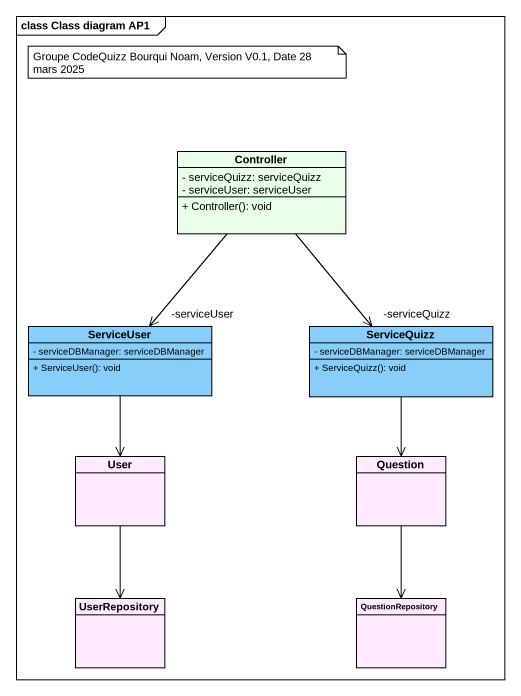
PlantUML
@startuml
mainframe class Class diagram AP1
hide circle
hide empty members
skinparam classAttributeIconSize 0
class Controller #E9FFE9 {
  - serviceQuizz: serviceQuizz
  - serviceUser: serviceUser
  + Controller(): void
}
class ServiceUser #87CEFA {
  - serviceDBManager: serviceDBManager
  + ServiceUser(): void
}
class ServiceQuizz #87CEFA {
  - serviceDBManager: serviceDBManager
  + ServiceQuizz(): void
}
class User #FFE9FF
class Question #FFE9FF
class UserRepository #FFE9FF
class QuestionRepository #FFE9FF
Controller --> "-serviceUser" ServiceUser
Controller --> "-serviceQuizz" ServiceQuizz
ServiceUser --> User
ServiceQuizz --> Question
User --> UserRepository
Question --> QuestionRepository
note as N1
  Groupe CodeQuizz Bourqui Noam, Version V0.1, Date 28 mars 2025
end note
@enduml
